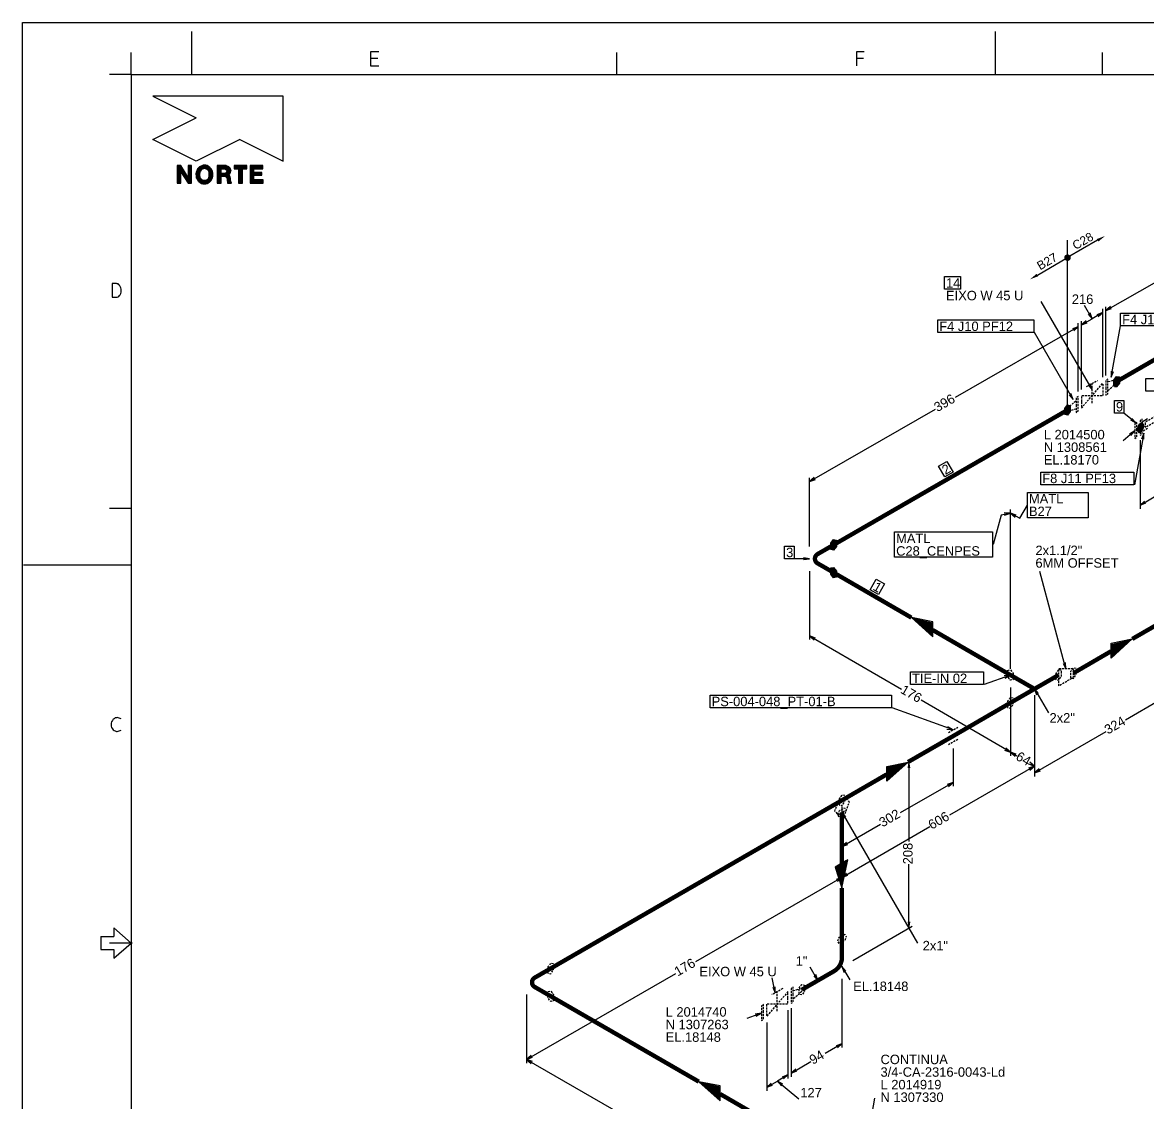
# Model space of a CAD drawing. Extents: x 0 to 597, y 0 to 422.
# Drawn here: x 0 to 258.9, y 173.2 to 421.7 of the extents above; entities that cross this region are included whole.
import ezdxf
from ezdxf.enums import TextEntityAlignment as Align

# ---------------------------------------------------------------- set-up
doc = ezdxf.new("R2010")
doc.units = 0
doc.header["$MEASUREMENT"] = 0
doc.linetypes.add('GT100', pattern=[0.7, 0.466667, -0.233333])
doc.linetypes.add('GT101', pattern=[2.1, 1.4, -0.7])
doc.layers.add('GT_1', color=7, linetype='Continuous')
doc.styles.add('HTX1', font='O8116901', dxfattribs={"width": 1.02})

msp = doc.modelspace()

# ---------------------------------------------------------------- linework, layer by layer
at = {"linetype": 'Continuous'}
msp.add_lwpolyline([(0, 421.74), (597.11, 421.74), (597.11, 0), (0, 0)], close=True, dxfattribs=at)
at = {"layer": 'GT_1'}
for p, q in [((240.477, 332.485), (240.477, 371.623)), ((247.405, 371.623), (240.477, 367.623)), ((233.549, 363.623), (240.477, 367.623))]:
    msp.add_line(p, q, dxfattribs=at)
at = {"layer": 'GT_1', "flags": 128}
for points in [[(0, 417.48), (0, 421.74), (4.26, 421.74)], [(39, 409.8), (39, 419.7)], [(223.9, 409.8), (223.9, 419.7)], [(25, 409.8), (25, 414.8)], [(82, 415), (80.1, 415), (80.1, 411.8), (82, 411.8)], [(136.8, 409.8), (136.8, 414.8)], [(193.7, 415), (191.9, 415), (191.9, 411.8)], [(248.5, 409.8), (248.5, 414.8)], [(80.1, 413.5), (81.8, 413.5)], [(191.9, 413.5), (193.5, 413.5)], [(25, 409.8), (20, 409.8)], [(25, 409.8), (25, 10)], [(25, 409.8), (583.8, 409.8)], [(60, 404.8), (30, 404.8)], [(30, 404.8), (40, 399.8)], [(60, 389.8), (60, 404.8)], [(30, 394.8), (40, 399.8)], [(40, 389.8), (30, 394.8)], [(50, 394.8), (40, 389.8)], [(50, 394.8), (60, 389.8)], [(36, 384.8), (36.4, 384.8), (36.4, 387.4), (38.1, 384.8), (38.9, 384.8), (38.9, 388.8), (38.1, 388.8), (38.1, 386.1), (36.4, 388.8), (35.6, 388.8), (35.6, 384.8), (36, 384.8)], [(35.6, 388.6), (36.5, 388.6)], [(35.6, 388.4), (36.7, 388.4)], [(38.1, 388.6), (38.9, 388.6)], [(38.1, 388.4), (38.9, 388.4)], [(40, 386.6), (40, 386.4), (40, 386), (40.2, 385.7), (40.4, 385.4), (40.6, 385.1), (40.9, 384.9), (41.2, 384.7), (41.5, 384.6), (41.9, 384.6), (42.2, 384.6), (42.5, 384.7), (42.8, 384.9), (43.1, 385.1), (43.4, 385.4), (43.6, 385.7), (43.7, 386), (43.8, 386.4), (43.8, 386.8), (43.8, 387.1), (43.7, 387.5), (43.6, 387.8), (43.4, 388.1), (43.1, 388.4), (42.8, 388.6), (42.5, 388.8), (42.2, 388.9), (41.9, 388.9), (41.6, 388.9), (41.4, 388.8), (41.1, 388.7), (40.9, 388.6), (40.7, 388.5), (40.5, 388.3), (40.3, 388.1), (40.2, 387.8), (40.1, 387.6), (40, 387.3), (39.9, 387), (39.9, 386.8), (40, 386.6)], [(40.6, 388.4), (43.1, 388.4)], [(40.9, 388.6), (42.9, 388.6)], [(41.3, 388.8), (42.5, 388.8)], [(45.3, 384.8), (45.7, 384.8), (45.7, 386.4), (46.3, 386.4), (46.5, 386.4), (46.7, 386.3), (46.9, 386.2), (47, 386), (47.1, 385.8), (47.1, 385.5), (47.2, 384.8), (48.1, 384.8), (47.9, 385.4), (47.9, 385.9), (47.8, 386.2), (47.7, 386.4), (47.6, 386.5), (47.5, 386.6), (47.3, 386.7), (47.5, 386.8), (47.7, 386.9), (47.8, 387.1), (47.9, 387.2), (47.9, 387.5), (48, 387.7), (47.9, 387.9), (47.9, 388.1), (47.8, 388.2), (47.6, 388.4), (47.5, 388.5), (47.3, 388.6), (47, 388.7), (46.8, 388.8), (46.6, 388.8), (44.8, 388.8), (44.8, 384.8), (45.3, 384.8)], [(44.8, 388.6), (47.3, 388.6)], [(44.8, 388.4), (47.6, 388.4)], [(50.2, 384.8), (50.6, 384.8), (50.6, 388.1), (51.6, 388.1), (51.6, 388.8), (48.7, 388.8), (48.7, 388.1), (49.7, 388.1), (49.7, 384.8), (50.2, 384.8)], [(48.7, 388.6), (51.6, 388.6)], [(48.7, 388.4), (51.6, 388.4)], [(53.9, 384.8), (55.4, 384.8), (55.4, 385.5), (53.2, 385.5), (53.2, 386.6), (55.1, 386.6), (55.1, 387.2), (53.2, 387.2), (53.2, 388.1), (55.3, 388.1), (55.3, 388.8), (52.4, 388.8), (52.4, 384.8), (53.9, 384.8)], [(52.4, 388.6), (55.3, 388.6)], [(52.4, 388.4), (55.3, 388.4)], [(35.6, 388.2), (36.8, 388.2)], [(35.6, 388), (36.9, 388)], [(35.6, 387.8), (37, 387.8)], [(35.6, 387.6), (37.2, 387.6)], [(35.6, 387.4), (36.4, 387.4)], [(35.6, 387.2), (36.4, 387.2)], [(35.6, 387), (36.4, 387)], [(35.6, 386.8), (36.4, 386.8)], [(35.6, 386.6), (36.4, 386.6)], [(35.6, 386.4), (36.4, 386.4)], [(35.6, 386.2), (36.4, 386.2)], [(35.6, 386), (36.4, 386)], [(35.6, 385.8), (36.4, 385.8)], [(36.5, 387.4), (37.3, 387.4)], [(36.6, 387.2), (37.4, 387.2)], [(36.7, 387), (37.5, 387)], [(36.8, 386.8), (37.7, 386.8)], [(37, 386.6), (37.8, 386.6)], [(37.1, 386.4), (37.9, 386.4)], [(37.2, 386.2), (38, 386.2)], [(37.3, 386), (38.9, 386)], [(37.5, 385.8), (38.9, 385.8)], [(38.1, 388.2), (38.9, 388.2)], [(38.1, 388), (38.9, 388)], [(38.1, 387.8), (38.9, 387.8)], [(38.1, 387.6), (38.9, 387.6)], [(38.1, 387.4), (38.9, 387.4)], [(38.1, 387.2), (38.9, 387.2)], [(38.1, 387), (38.9, 387)], [(38.1, 386.8), (38.9, 386.8)], [(38.1, 386.6), (38.9, 386.6)], [(38.1, 386.4), (38.9, 386.4)], [(38.1, 386.2), (38.9, 386.2)], [(39.9, 387), (40.8, 387)], [(39.9, 386.8), (40.8, 386.8)], [(39.9, 386.6), (40.8, 386.6)], [(40, 387.4), (40.9, 387.4)], [(40, 387.2), (40.9, 387.2)], [(40, 386.4), (40.8, 386.4)], [(40, 386.2), (40.9, 386.2)], [(40, 386), (40.9, 386)], [(40.1, 387.6), (41, 387.6)], [(40.1, 385.8), (41.1, 385.8)], [(40.2, 387.8), (41.1, 387.8)], [(40.3, 388), (41.3, 388)], [(40.4, 388.2), (41.7, 388.2)], [(40.8, 386.9), (40.8, 387), (40.9, 387.2), (40.9, 387.5), (41.1, 387.7), (41.2, 387.9), (41.3, 388), (41.5, 388.1), (41.7, 388.2), (41.9, 388.2), (42.1, 388.2), (42.2, 388.1), (42.4, 388), (42.6, 387.9), (42.7, 387.7), (42.8, 387.5), (42.9, 387.2), (42.9, 387), (42.9, 386.7), (42.9, 386.5), (42.9, 386.2), (42.8, 386), (42.7, 385.8), (42.6, 385.6), (42.4, 385.5), (42.3, 385.4), (42.1, 385.4), (41.9, 385.4), (41.7, 385.4), (41.5, 385.4), (41.3, 385.5), (41.2, 385.7), (41, 385.8), (40.9, 386), (40.9, 386.2), (40.8, 386.5), (40.8, 386.7), (40.8, 386.9)], [(42, 388.2), (43.3, 388.2)], [(42.4, 388), (43.5, 388)], [(42.6, 387.8), (43.6, 387.8)], [(42.7, 387.6), (43.7, 387.6)], [(42.7, 385.8), (43.6, 385.8)], [(42.8, 387.4), (43.7, 387.4)], [(42.8, 386), (43.7, 386)], [(42.9, 387.2), (43.8, 387.2)], [(42.9, 387), (43.8, 387)], [(42.9, 386.8), (43.8, 386.8)], [(42.9, 386.6), (43.8, 386.6)], [(42.9, 386.4), (43.8, 386.4)], [(42.9, 386.2), (43.8, 386.2)], [(44.8, 388.2), (47.8, 388.2)], [(44.8, 388), (45.7, 388)], [(44.8, 387.8), (45.7, 387.8)], [(44.8, 387.6), (45.7, 387.6)], [(44.8, 387.4), (45.7, 387.4)], [(44.8, 387.2), (45.7, 387.2)], [(44.8, 387), (47.7, 387)], [(44.8, 386.8), (47.5, 386.8)], [(44.8, 386.6), (47.5, 386.6)], [(44.8, 386.4), (47.7, 386.4)], [(44.8, 386.2), (45.7, 386.2)], [(44.8, 386), (45.7, 386)], [(44.8, 385.8), (45.7, 385.8)], [(46.2, 387), (45.7, 387), (45.7, 388.1), (46.6, 388.1), (47.2, 387.6), (46.6, 387), (46.2, 387)], [(46.8, 386.2), (47.8, 386.2)], [(46.9, 388), (47.9, 388)], [(47, 387.2), (47.9, 387.2)], [(47, 386), (47.8, 386)], [(47.1, 387.8), (48, 387.8)], [(47.1, 385.8), (47.9, 385.8)], [(47.2, 387.6), (48, 387.6)], [(47.2, 387.4), (47.9, 387.4)], [(48.7, 388.2), (51.6, 388.2)], [(49.7, 388), (50.6, 388)], [(49.7, 387.8), (50.6, 387.8)], [(49.7, 387.6), (50.6, 387.6)], [(49.7, 387.4), (50.6, 387.4)], [(49.7, 387.2), (50.6, 387.2)], [(49.7, 387), (50.6, 387)], [(49.7, 386.8), (50.6, 386.8)], [(49.7, 386.6), (50.6, 386.6)], [(49.7, 386.4), (50.6, 386.4)], [(49.7, 386.2), (50.6, 386.2)], [(49.7, 386), (50.6, 386)], [(49.7, 385.8), (50.6, 385.8)], [(52.4, 388.2), (55.3, 388.2)], [(52.4, 388), (53.2, 388)], [(52.4, 387.8), (53.2, 387.8)], [(52.4, 387.6), (53.2, 387.6)], [(52.4, 387.4), (53.2, 387.4)], [(52.4, 387.2), (55.1, 387.2)], [(52.4, 387), (55.1, 387)], [(52.4, 386.8), (55.1, 386.8)], [(52.4, 386.6), (55.1, 386.6)], [(52.4, 386.4), (53.2, 386.4)], [(52.4, 386.2), (53.2, 386.2)], [(52.4, 386), (53.2, 386)], [(52.4, 385.8), (53.2, 385.8)], [(35.6, 385.6), (36.4, 385.6)], [(35.6, 385.4), (36.4, 385.4)], [(35.6, 385.2), (36.4, 385.2)], [(35.6, 385), (36.4, 385)], [(35.6, 384.8), (36.4, 384.8)], [(37.6, 385.6), (38.9, 385.6)], [(37.7, 385.4), (38.9, 385.4)], [(37.8, 385.2), (38.9, 385.2)], [(38, 385), (38.9, 385)], [(38.1, 384.8), (38.9, 384.8)], [(40.2, 385.6), (41.2, 385.6)], [(40.3, 385.4), (41.6, 385.4)], [(40.5, 385.2), (43.2, 385.2)], [(40.7, 385), (43, 385)], [(41.1, 384.8), (42.7, 384.8)], [(42.2, 385.4), (43.4, 385.4)], [(42.5, 385.6), (43.5, 385.6)], [(44.8, 385.6), (45.7, 385.6)], [(44.8, 385.4), (45.7, 385.4)], [(44.8, 385.2), (45.7, 385.2)], [(44.8, 385), (45.7, 385)], [(44.8, 384.8), (45.7, 384.8)], [(47.1, 385.6), (47.9, 385.6)], [(47.1, 385.4), (47.9, 385.4)], [(47.1, 385.2), (48, 385.2)], [(47.2, 385), (48, 385)], [(47.2, 384.8), (48.1, 384.8)], [(49.7, 385.6), (50.6, 385.6)], [(49.7, 385.4), (50.6, 385.4)], [(49.7, 385.2), (50.6, 385.2)], [(49.7, 385), (50.6, 385)], [(49.7, 384.8), (50.6, 384.8)], [(52.4, 385.6), (53.2, 385.6)], [(52.4, 385.4), (55.4, 385.4)], [(52.4, 385.2), (55.4, 385.2)], [(52.4, 385), (55.4, 385)], [(52.4, 384.8), (55.4, 384.8)], [(212.166, 363.274), (215.858, 363.274), (215.858, 360.363), (212.166, 360.363), (212.166, 363.274)], [(21.7, 358.5), (21.8, 358.5), (22, 358.6), (22.2, 358.7), (22.3, 358.9), (22.5, 359.1), (22.6, 359.4), (22.7, 359.7), (22.7, 360.1), (22.7, 360.4), (22.6, 360.7), (22.5, 361), (22.3, 361.3), (22.2, 361.4), (22, 361.6), (21.8, 361.6), (21.6, 361.7), (20.6, 361.7), (20.6, 358.5), (21.6, 358.5), (21.7, 358.5)], [(249.281, 355.426), (260.996, 362.171)], [(246.157, 337.25), (234.442, 357.556)], [(246.157, 353.58), (244.382, 356.633)], [(245.234, 354.645), (246.157, 353.58), (245.66, 354.929)], [(248.571, 355), (246.157, 353.58)], [(247.506, 354.077), (248.571, 355), (247.222, 354.503)], [(248.571, 340.09), (248.571, 355.852)], [(250.346, 356.349), (249.281, 355.426), (250.63, 355.923)], [(249.281, 340.516), (249.281, 356.278)], [(252.689, 354.858), (274.188, 354.858), (274.188, 351.947), (252.689, 351.947), (252.689, 354.858)], [(210.604, 353.296), (232.738, 353.296), (232.738, 350.385), (210.604, 350.385), (210.604, 353.296)], [(242.962, 336.824), (242.962, 352.586)], [(243.672, 352.16), (246.157, 353.58)], [(244.737, 353.083), (243.672, 352.16), (245.021, 352.657)], [(243.672, 337.25), (243.672, 353.012)], [(242.962, 351.734), (214.633, 335.404)], [(241.755, 334.978), (232.88, 350.385)], [(241.897, 350.811), (242.962, 351.734), (241.613, 351.237)], [(250.559, 340.09), (252.689, 351.947)], [(250.559, 341.51), (250.559, 340.09), (251.056, 341.439)], [(252.405, 338.741), (251.766, 337.889), (251.127, 338.031), (251.127, 339.451), (251.766, 340.303), (252.405, 340.161), (252.405, 338.741)], [(251.127, 339.4), (252.405, 339.4)], [(251.127, 339.2), (252.405, 339.2)], [(251.239, 339.6), (252.405, 339.6)], [(251.389, 339.8), (252.405, 339.8)], [(251.539, 340), (252.405, 340)], [(251.689, 340.2), (252.23, 340.2)], [(258.511, 339.806), (262.203, 339.806), (262.203, 336.895), (258.511, 336.895), (258.511, 339.806)], [(245.234, 338.315), (246.157, 337.25), (245.66, 338.599)], [(251.127, 339), (252.405, 339)], [(251.127, 338.8), (252.405, 338.8)], [(251.127, 338.6), (252.299, 338.6)], [(251.127, 338.4), (252.149, 338.4)], [(251.127, 338.2), (251.999, 338.2)], [(251.267, 338), (251.849, 338)], [(240.832, 336.043), (241.755, 334.978), (241.258, 336.327)], [(251.269, 334.765), (253.47, 334.765), (253.47, 331.854), (251.269, 331.854), (251.269, 334.765)], [(181.121, 316.092), (210.089, 332.777)], [(241.116, 332.209), (240.477, 331.357), (239.838, 331.499), (239.838, 332.919), (240.477, 333.771), (241.116, 333.629), (241.116, 332.209)], [(239.838, 332.8), (241.116, 332.8)], [(239.838, 332.6), (241.116, 332.6)], [(239.838, 332.4), (241.116, 332.4)], [(239.838, 332.2), (241.109, 332.2)], [(239.838, 332), (240.959, 332)], [(239.838, 331.8), (240.809, 331.8)], [(239.838, 331.6), (240.659, 331.6)], [(239.899, 333), (241.116, 333)], [(240.049, 333.2), (241.116, 333.2)], [(240.199, 333.4), (241.116, 333.4)], [(240.349, 333.6), (241.116, 333.6)], [(256.168, 329.582), (253.47, 331.854)], [(254.961, 330.292), (256.168, 329.582), (255.245, 330.647)], [(257.659, 329.653), (256.878, 329.156), (256.452, 328.02), (256.878, 327.381), (257.659, 327.807), (258.085, 328.943), (257.659, 329.653)], [(256.744, 328.8), (258.031, 328.8)], [(256.819, 329), (258.051, 329)], [(256.947, 329.2), (257.931, 329.2)], [(257.261, 329.4), (257.811, 329.4)], [(258.866, 330.505), (257.659, 329.795)], [(255.955, 327.736), (253.257, 325.464)], [(255.032, 326.671), (255.955, 327.736), (254.748, 327.026)], [(258.014, 327.239), (255.884, 315.382)], [(256.465, 328), (257.731, 328)], [(256.519, 328.2), (257.806, 328.2)], [(256.594, 328.4), (257.881, 328.4)], [(256.599, 327.8), (257.646, 327.8)], [(256.669, 328.6), (257.956, 328.6)], [(256.732, 327.6), (257.279, 327.6)], [(258.014, 325.819), (258.014, 327.239), (257.517, 325.89)], [(257.162, 325.606), (257.162, 309.844)], [(210.799, 319.642), (212.716, 320.707), (214.136, 318.222), (212.219, 317.157), (210.799, 319.642)], [(182.186, 317.015), (181.121, 316.092), (182.47, 316.589)], [(181.121, 301.182), (181.121, 316.944)], [(234.311, 318.293), (255.742, 318.293), (255.742, 315.382), (234.311, 315.382), (234.311, 318.293)], [(231.247, 313.607), (245.234, 313.607), (245.234, 307.785), (231.247, 307.785), (231.247, 313.607)], [(257.162, 310.696), (264.972, 315.24)], [(229.472, 307.643), (231.247, 310.696)], [(258.227, 311.619), (257.162, 310.696), (258.511, 311.193)], [(25, 309.9), (20, 309.9)], [(225.212, 308.371), (223.346, 301.585)], [(227.342, 308.85), (225.212, 308.371)], [(225.99, 308.361), (227.342, 308.85), (225.933, 308.87)], [(227.342, 272.995), (227.342, 309.702)], [(227.342, 272.995), (227.342, 309.702)], [(228.691, 308.353), (227.342, 308.85), (228.407, 307.927)], [(227.342, 308.85), (229.472, 307.643)], [(200.686, 304.496), (223.204, 304.496), (223.204, 298.674), (200.686, 298.674), (200.686, 304.496)], [(175.37, 301.253), (177.571, 301.253), (177.571, 298.342), (175.37, 298.342), (175.37, 301.253)], [(187.298, 301.182), (186.659, 300.33), (186.02, 300.472), (186.02, 301.892), (186.659, 302.744), (187.298, 302.602), (187.298, 301.182)], [(186.02, 301.8), (187.298, 301.8)], [(186.02, 301.6), (187.298, 301.6)], [(186.02, 301.4), (187.298, 301.4)], [(186.02, 301.2), (187.298, 301.2)], [(186.02, 301), (187.161, 301)], [(186.02, 300.8), (187.011, 300.8)], [(186.02, 300.6), (186.861, 300.6)], [(186.101, 302), (187.298, 302)], [(186.251, 302.2), (187.298, 302.2)], [(186.401, 302.4), (187.298, 302.4)], [(186.551, 302.6), (187.298, 302.6)], [(181.121, 298.342), (177.571, 298.342)], [(179.701, 298.129), (181.121, 298.342), (179.701, 298.555)], [(0.2, 296.9), (25, 296.9)], [(181.121, 295.502), (181.121, 279.74)], [(186.02, 296.212), (186.659, 296.354), (187.298, 295.502), (187.298, 294.082), (186.659, 293.94), (186.02, 294.792), (186.02, 296.212)], [(186.02, 296.2), (186.775, 296.2)], [(186.02, 296), (186.925, 296)], [(186.02, 295.8), (187.075, 295.8)], [(186.02, 295.6), (187.225, 295.6)], [(186.02, 295.4), (187.298, 295.4)], [(186.02, 295.2), (187.298, 295.2)], [(240.122, 272.995), (234.113, 295.428)], [(186.02, 295), (187.298, 295)], [(186.02, 294.8), (187.298, 294.8)], [(186.164, 294.6), (187.298, 294.6)], [(186.314, 294.4), (187.298, 294.4)], [(186.464, 294.2), (187.298, 294.2)], [(196.457, 293.656), (198.374, 292.591), (196.954, 290.106), (195.037, 291.171), (196.457, 293.656)], [(209.45, 281.941), (209.45, 283.787), (204.551, 284.781), (209.45, 280.379), (209.45, 283.503), (205.048, 284.497), (209.45, 280.45), (209.45, 283.29), (205.545, 284.213), (209.45, 280.663), (209.45, 283.077), (206.042, 283.929), (209.45, 280.947), (209.45, 282.864), (206.468, 283.716), (209.45, 281.16), (209.45, 282.651), (206.894, 283.432), (209.45, 281.373), (209.45, 282.367), (207.391, 283.148), (209.45, 281.586), (209.45, 282.154), (207.817, 282.864), (209.45, 281.799), (209.45, 281.941), (204.551, 284.781)], [(182.47, 280.095), (181.121, 280.592), (182.186, 279.669)], [(181.121, 280.592), (202.279, 268.309)], [(250.488, 277.042), (250.488, 278.888), (255.387, 279.882), (250.488, 275.48), (250.488, 278.604), (254.89, 279.598), (250.488, 275.551), (250.488, 278.391), (254.393, 279.314), (250.488, 275.764), (250.488, 278.178), (253.896, 279.03), (250.488, 276.048), (250.488, 277.965), (253.47, 278.817), (250.488, 276.261), (250.488, 277.752), (253.044, 278.533), (250.488, 276.474), (250.488, 277.468), (252.547, 278.249), (250.488, 276.687), (250.488, 277.255), (252.121, 277.965), (250.488, 276.9), (250.488, 277.042), (255.387, 279.882)], [(239.504, 274.262), (240.122, 272.995), (239.989, 274.426)], [(204.34, 272.285), (221.165, 272.285), (221.165, 269.374), (204.34, 269.374), (204.34, 272.285)], [(227.342, 271.575), (221.307, 269.374)], [(226.135, 270.865), (227.342, 271.575), (225.922, 271.362)], [(269.658, 270.368), (253.825, 261.209)], [(158.229, 266.96), (199.936, 266.96), (199.936, 264.049), (158.229, 264.049), (158.229, 266.96)], [(227.342, 268.735), (227.342, 252.973)], [(227.342, 268.735), (227.342, 252.973)], [(233.803, 267.315), (232.88, 268.38), (233.377, 267.031)], [(232.88, 268.38), (236.075, 262.842)], [(232.88, 266.96), (232.88, 249.778)], [(232.88, 266.96), (232.88, 249.778)], [(227.342, 253.825), (206.823, 265.753)], [(232.88, 265.398), (232.88, 248.216)], [(22.7, 261.5), (21.8, 261.8), (21.6, 261.7), (21.3, 261.7), (21.1, 261.5), (20.9, 261.4), (20.7, 261.1), (20.5, 260.8), (20.4, 260.5), (20.4, 260.2), (20.4, 259.8), (20.5, 259.5), (20.7, 259.2), (20.9, 259), (21.1, 258.8), (21.3, 258.7), (21.6, 258.6), (21.8, 258.6), (22.7, 258.9)], [(214.136, 258.937), (200.149, 264.049)], [(212.716, 259.15), (214.136, 258.937), (212.929, 259.647)], [(232.88, 249.068), (249.352, 258.582)], [(214.136, 254.677), (214.136, 246.015)], [(225.993, 254.322), (227.342, 253.825), (226.277, 254.748)], [(228.691, 253.328), (227.342, 253.825), (228.407, 252.902)], [(227.342, 253.825), (228.833, 252.973)], [(191.061, 244.169), (204.693, 252.05)], [(198.871, 248.713), (198.871, 250.559), (203.77, 251.553), (198.871, 247.151), (198.871, 250.275), (203.273, 251.269), (198.871, 247.222), (198.871, 250.062), (202.776, 250.985), (198.871, 247.435), (198.871, 249.849), (202.279, 250.701), (198.871, 247.719), (198.871, 249.636), (201.853, 250.488), (198.871, 247.932), (198.871, 249.423), (201.427, 250.204), (198.871, 248.145), (198.871, 249.139), (200.93, 249.92), (198.871, 248.358), (198.871, 248.926), (200.504, 249.636), (198.871, 248.571), (198.871, 248.713), (203.77, 251.553)], [(204.196, 250.204), (203.983, 251.624), (203.77, 250.204)], [(203.983, 251.624), (203.983, 233.235)], [(231.531, 251.127), (232.88, 250.63), (231.815, 251.553)], [(232.88, 250.63), (232.028, 251.127)], [(232.88, 250.63), (213.284, 239.341)], [(231.815, 249.707), (232.88, 250.63), (231.531, 250.133)], [(233.945, 249.991), (232.88, 249.068), (234.229, 249.565)], [(214.136, 246.867), (201.995, 239.838)], [(213.071, 245.944), (214.136, 246.867), (212.787, 246.37)], [(188.576, 241.329), (188.576, 231.247)], [(188.576, 241.329), (188.576, 224.147)], [(189.499, 238.915), (188.576, 239.98), (189.073, 238.631)], [(188.576, 239.98), (205.971, 209.876)], [(188.576, 239.909), (188.576, 224.147)], [(188.576, 232.099), (197.451, 237.282)], [(188.576, 224.999), (208.811, 236.714)], [(189.641, 233.022), (188.576, 232.099), (189.925, 232.596)], [(188.576, 228.265), (187.014, 227.342), (188.576, 222.585), (189.925, 229.046), (187.227, 227.484), (188.576, 223.153), (189.854, 228.975), (187.369, 227.555), (188.576, 223.721), (189.641, 228.904), (187.582, 227.697), (188.576, 224.289), (189.428, 228.762), (187.795, 227.839), (188.576, 224.786), (189.286, 228.691), (188.008, 227.91), (188.576, 225.354), (189.073, 228.549), (188.15, 228.052), (188.576, 225.851), (188.86, 228.407), (188.363, 228.123), (188.576, 226.419), (188.647, 228.336), (188.576, 228.265), (188.576, 222.585)], [(203.983, 213.355), (203.983, 228.052)], [(189.641, 225.922), (188.576, 224.999), (189.925, 225.496)], [(188.576, 224.999), (154.851, 205.545)], [(187.511, 224.076), (188.576, 224.999), (187.227, 224.502)], [(21, 213.4), (21, 211.4)], [(21, 213.4), (25, 209.9)], [(191.061, 205.9), (204.693, 213.781)], [(203.77, 214.775), (203.983, 213.355), (204.196, 214.775)], [(18, 211.4), (18, 208.4), (21, 208.4), (21, 206.4), (25, 209.9)], [(18, 211.4), (21, 211.4)], [(25, 209.9), (20, 209.9)], [(24.9, 210), (25, 210.1), (25.2, 209.9), (25, 209.7), (24.8, 209.9), (24.9, 210)], [(25, 210), (25.1, 209.9), (25, 209.8), (24.9, 209.9), (25, 210)], [(116.014, 183.109), (150.378, 202.918)], [(183.038, 201.285), (181.263, 204.338)], [(182.115, 202.35), (183.038, 201.285), (182.541, 202.634)], [(189.499, 203.415), (188.576, 204.48), (189.073, 203.131)], [(188.576, 204.48), (190.351, 201.427)], [(173.164, 198.42), (172.525, 201.899)], [(172.667, 199.769), (173.164, 198.42), (173.164, 199.84)], [(188.576, 201.64), (188.576, 185.878)], [(116.014, 198.019), (116.014, 182.257)], [(116.014, 198.019), (116.014, 182.257)], [(176.151, 194.469), (176.151, 178.707)], [(176.861, 194.895), (176.861, 179.133)], [(170.045, 193.759), (166.708, 192.552)], [(168.838, 193.049), (170.045, 193.759), (168.625, 193.546)], [(171.252, 191.629), (171.252, 175.867)], [(188.576, 186.73), (184.671, 184.458)], [(187.511, 185.807), (188.576, 186.73), (187.227, 186.233)], [(117.079, 184.032), (116.014, 183.109), (117.363, 183.606)], [(117.363, 182.612), (116.014, 183.109), (117.079, 182.186)], [(116.014, 183.109), (153.076, 161.667)], [(176.861, 179.985), (181.405, 182.612)], [(176.151, 179.559), (173.737, 178.139)], [(175.086, 178.636), (176.151, 179.559), (174.802, 179.062)], [(177.926, 180.908), (176.861, 179.985), (178.21, 180.482)], [(160.531, 175.157), (160.531, 177.003), (155.632, 177.997), (160.531, 173.595), (160.531, 176.719), (156.129, 177.713), (160.531, 173.666), (160.531, 176.506), (156.626, 177.429), (160.531, 173.879), (160.531, 176.293), (157.123, 177.145), (160.531, 174.163), (160.531, 176.08), (157.549, 176.932), (160.531, 174.376), (160.531, 175.867), (157.975, 176.648), (160.531, 174.589), (160.531, 175.583), (158.472, 176.364), (160.531, 174.802), (160.531, 175.37), (158.898, 176.08), (160.531, 175.015), (160.531, 175.157), (155.632, 177.997)], [(171.252, 176.719), (173.737, 178.139)], [(172.317, 177.642), (171.252, 176.719), (172.601, 177.216)], [(174.944, 177.429), (173.737, 178.139), (174.66, 177.074)], [(173.737, 178.139), (178.636, 174.021)], [(194.043, 162.306), (196.173, 174.163)]]:
    msp.add_lwpolyline(points, dxfattribs=at)
at = {"layer": 'GT_1', "const_width": 0.75}
msp.add_lwpolyline([(240.852, 367.623, 1), (240.102, 367.623, 1)], format="xyb", close=True, dxfattribs=at)
at = {"layer": 'GT_1', "linetype": 'GT101', "const_width": 1, "flags": 128}
for points in [[(251.766, 339.096), (276.616, 353.438)], [(186.659, 301.537), (240.477, 332.564)], [(182.967, 299.407), (186.659, 301.537)], [(186.659, 295.147), (182.967, 297.277)], [(204.551, 284.781), (186.659, 295.147)], [(255.387, 279.882), (264.12, 284.923)], [(227.342, 271.575), (209.45, 281.941)], [(241.826, 272.001), (250.488, 277.042)], [(232.88, 268.38), (227.342, 271.575)], [(232.88, 268.38), (238.418, 271.575)], [(227.342, 265.185), (232.88, 268.38)], [(214.136, 257.517), (227.342, 265.185)], [(203.77, 251.553), (214.136, 257.517)], [(188.576, 242.749), (198.871, 248.713)], [(121.552, 204.054), (188.576, 242.749)], [(188.576, 239.98), (188.576, 228.265)], [(188.576, 222.585), (188.576, 210.87)], [(188.576, 210.87), (188.576, 206.61)], [(117.86, 201.924), (121.552, 204.054)], [(186.73, 203.415), (179.346, 199.155)], [(121.552, 197.664), (117.86, 199.794)], [(155.632, 177.997), (121.552, 197.664)], [(194.043, 155.774), (160.531, 175.157)]]:
    msp.add_lwpolyline(points, dxfattribs=at)
at = {"layer": 'GT_1', "linetype": 'GT100', "flags": 128}
for points in [[(244.879, 337.96), (247.364, 339.38)], [(249.281, 337.676), (249.281, 335.972), (249.778, 336.256), (249.778, 339.664), (249.281, 339.38), (249.281, 337.676)], [(249.778, 337.037), (251.766, 338.812), (251.766, 339.522), (249.778, 339.025)], [(243.672, 334.41), (243.672, 332.99), (248.571, 338.67), (248.571, 335.83), (243.672, 335.83), (243.672, 334.41)], [(246.157, 334.126), (246.157, 338.67)], [(242.465, 332.777), (240.477, 332.209), (240.477, 332.919), (242.465, 334.765)], [(242.465, 333.7), (242.465, 331.996), (242.962, 332.28), (242.962, 335.688), (242.465, 335.404), (242.465, 333.7)], [(256.452, 328.02), (256.452, 329.724), (255.955, 329.44), (255.955, 326.032), (256.452, 326.316), (256.452, 328.02)], [(257.659, 328.73), (257.659, 330.434), (257.162, 330.15), (257.162, 326.742), (257.659, 327.026), (257.659, 328.73)], [(260.854, 330.576), (260.854, 331.144), (258.369, 329.724), (258.369, 328.588), (260.854, 330.008), (260.854, 330.576)], [(258.866, 328.304), (257.659, 327.594)], [(226.703, 272.64), (227.342, 272.782), (227.981, 271.93), (227.981, 270.51), (227.342, 270.368), (226.703, 271.22), (226.703, 272.64)], [(239.057, 272.64), (238.418, 272.782), (237.779, 271.93), (237.779, 270.51), (238.418, 270.368), (239.057, 271.22), (239.057, 272.64)], [(238.418, 271.575), (238.418, 269.09), (241.826, 271.078), (241.826, 272.995), (238.418, 272.995), (238.418, 271.575)], [(242.465, 273.066), (241.826, 273.208), (241.187, 272.356), (241.187, 270.936), (241.826, 270.794), (242.465, 271.646), (242.465, 273.066)], [(227.981, 266.25), (227.342, 266.392), (226.703, 265.54), (226.703, 264.12), (227.342, 263.978), (227.981, 264.83), (227.981, 266.25)], [(213.071, 258.369), (215.272, 259.576)], [(215.272, 256.736), (213.071, 255.529)], [(189.215, 243.814), (188.576, 243.956), (187.937, 243.104), (187.937, 241.684), (188.576, 241.542), (189.215, 242.394), (189.215, 243.814)], [(188.576, 242.749), (187.653, 242.181), (186.872, 240.335), (187.653, 239.412), (189.641, 240.548), (190.28, 242.323), (189.641, 243.317), (188.576, 242.749)], [(187.937, 238.915), (187.582, 239.412), (187.937, 240.335), (189.215, 241.045), (189.57, 240.548), (189.215, 239.625), (187.937, 238.915)], [(187.937, 209.805), (187.582, 210.302), (187.937, 211.225), (189.215, 211.935), (189.57, 211.438), (189.215, 210.515), (187.937, 209.805)], [(122.191, 205.119), (121.552, 205.261), (120.913, 204.409), (120.913, 202.989), (121.552, 202.847), (122.191, 203.699), (122.191, 205.119)], [(174.944, 199.439), (172.459, 198.019)], [(177.358, 198.019), (177.358, 199.723), (176.861, 199.439), (176.861, 196.031), (177.358, 196.315), (177.358, 198.019)], [(177.358, 198.942), (179.346, 199.51), (179.346, 198.8), (177.358, 196.954)], [(178.707, 199.51), (179.346, 200.362), (179.985, 200.22), (179.985, 198.8), (179.346, 197.948), (178.707, 198.09), (178.707, 199.51)], [(120.913, 198.729), (121.552, 198.871), (122.191, 198.019), (122.191, 196.599), (121.552, 196.457), (120.913, 197.309), (120.913, 198.729)], [(176.151, 197.309), (176.151, 198.729), (171.252, 193.049), (171.252, 195.889), (176.151, 195.889), (176.151, 197.309)], [(173.666, 194.185), (173.666, 198.729)], [(170.542, 194.043), (170.542, 195.747), (170.045, 195.463), (170.045, 192.055), (170.542, 192.339), (170.542, 194.043)]]:
    msp.add_lwpolyline(points, dxfattribs=at)
at = {"layer": 'GT_1', "linetype": 'GT101', "const_width": 1, "flags": 128}
for points in [[(182.967, 297.277, -0.57736), (182.967, 299.407)], [(188.576, 206.61, -0.268116), (186.73, 203.415)], [(117.86, 199.794, -0.57736), (117.86, 201.924)]]:
    msp.add_lwpolyline(points, format="xyb", dxfattribs=at)
at = {"layer": 'GT_1'}
for points in [[(247.239, 371.911), (249.137, 372.623), (247.572, 371.334)], [(233.715, 363.334), (231.817, 362.623), (233.382, 363.911)]]:
    msp.add_solid(points, dxfattribs=at)

# ---------------------------------------------------------------- texts
at = {"layer": 'GT_1', "style": 'HTX1', "width": 1.02}
for s, p in [('C28', (244.799, 370.085)), ('B27', (236.58, 365.373))]:
    msp.add_text(s, height=2, rotation=30, dxfattribs=at).set_placement(p, align=Align.BOTTOM_CENTER)
for s, height, p in [('14', 2.1744, (212.521, 360.718)), ('EIXO W 45 U', 2.17437, (212.521, 357.819)), ('216', 2.1744, (241.469, 356.988)), ('F4 J10 PF12', 2.17437, (210.959, 350.74)), ('F4 J10 PF12', 2.17437, (253.044, 352.302)), ('9', 2.174, (251.624, 332.209)), ('L 2014500', 2.1744, (235.021, 325.819)), ('N 1308561', 2.1744, (235.021, 322.92)), ('EL.18170', 2.1744, (235.021, 320.021)), ('F8 J11 PF13', 2.17437, (234.666, 315.737)), ('MATL', 2.1744, (231.602, 311.051)), ('B27', 2.1744, (231.602, 308.152)), ('MATL', 2.1744, (201.041, 301.94)), ('3', 2.174, (175.725, 298.697)), ('C28_CENPES', 2.1744, (201.041, 299.041)), ('2x1.1/2"', 2.1744, (233.1, 299.177)), ('6MM OFFSET', 2.1744, (233.1, 296.278)), ('TIE-IN 02', 2.1744, (204.695, 269.729)), ('PS-004-048_PT-01-B', 2.17437, (158.584, 264.404)), ('2x2"', 2.1744, (236.338, 260.636)), ('2x1"', 2.1744, (207.15, 208.219)), ('1"', 2.1744, (177.926, 204.693)), ('EIXO W 45 U', 2.17437, (155.769, 202.254)), ('EL.18148', 2.1744, (191.164, 198.855)), ('L 2014740', 2.1744, (148.003, 192.964)), ('N 1307263', 2.1744, (148.003, 190.065)), ('EL.18148', 2.1744, (148.003, 187.166)), ('CONTINUA', 2.1744, (197.445, 182.029)), ('3/4-CA-2316-0043-Ld', 2.17437, (197.445, 179.13)), ('127', 2.1744, (178.991, 174.376)), ('L 2014919', 2.1744, (197.445, 176.231)), ('N 1307330', 2.1744, (197.445, 173.332))]:
    msp.add_text(s, height=height, dxfattribs=at).set_placement(p)
for s, height, rotation, p in [('396', 2.1744, 30, (210.54, 332.042)), ('2', 2.174, 30, (212.372, 317.595)), ('1', 2.174, 330, (195.51, 291.29)), ('176', 2.1744, 330, (201.86, 267.574)), ('324', 2.1744, 30, (249.767, 257.847)), ('64', 2.1744, 330, (228.385, 252.22)), ('302', 2.1744, 30, (197.917, 236.493)), ('606', 2.1744, 30, (209.226, 235.943)), ('208', 2.1744, 90, (204.818, 228.017)), ('176', 2.1744, 30, (150.793, 202.183)), ('94', 2.1744, 30, (181.862, 181.859))]:
    msp.add_text(s, height=height, rotation=rotation, dxfattribs=at).set_placement(p)

doc.saveas('drawing.dxf')
